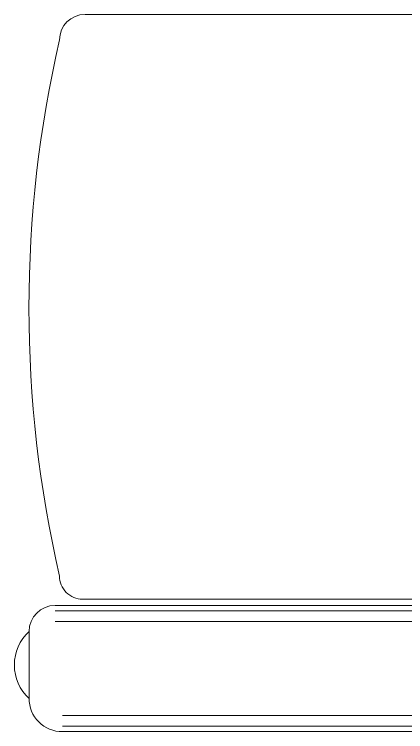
# Model space of a CAD drawing. Header units: inches. Extents: x -246178 to 57169, y -29325 to 19878.
# Drawn here: x 13240 to 13669, y -7777 to -6990 of the extents above; entities that cross this region are included whole.
import ezdxf

# ---------------------------------------------------------------- set-up
doc = ezdxf.new("R2010")
doc.units = ezdxf.units.IN
doc.header["$LTSCALE"] = 25
doc.header["$MEASUREMENT"] = 0
doc.layers.add('00-Ground Floor$0$LOADING', color=253, linetype='Continuous', lineweight=5)

# ---------------------------------------------------------------- blocks, each defined once
blk = doc.blocks.new('00-Ground Floor$0$GF21008-P')
at = {"layer": '00-Ground Floor$0$LOADING'}
for p, q in [((0.02235, -0.20585), (0.02235, -0.73852)), ((0.67107, -0.77123), (0.67107, -0.21699)), ((0.67698, -0.77123), (0.67698, -0.21699)), ((0.6888, -0.77123), (0.6888, -0.21699)), ((0.79197, -0.76339), (0.79197, -0.21699)), ((0.80379, -0.76339), (0.80379, -0.21699)), ((0.8097, -0.76339), (0.8097, -0.21699)), ((0.66431, -0.74126), (0.66431, -0.23119)), ((0.69984, -0.8), (0.77309, -0.8))]:
    blk.add_line(p, q, dxfattribs=at)
for centre, radius, start, end in [((0.05042, -0.73852), 0.02807, 180, 270), ((0.63897, -0.74126), 0.02534, 270, 0), ((0.77309, -0.76339), 0.03661, 270, 0), ((0.3447, 0.51055), 1.31061, 257.02456, 282.97544), ((0.69984, -0.77123), 0.02877, 180, 270), ((0.73653, -0.7662), 0.04989, 222.64618, 317.35382)]:
    blk.add_arc(centre, radius, start, end, dxfattribs=at)

msp = doc.modelspace()

# ---------------------------------------------------------------- block references
at = {"layer": '00-Ground Floor$0$LOADING', "xscale": 1000, "yscale": 1000, "zscale": 1000, "rotation": 269.9999999999998}
msp.add_blockref('00-Ground Floor$0$GF21008-P', (14055.88, -6967.56), dxfattribs=at)

doc.saveas('drawing.dxf')
